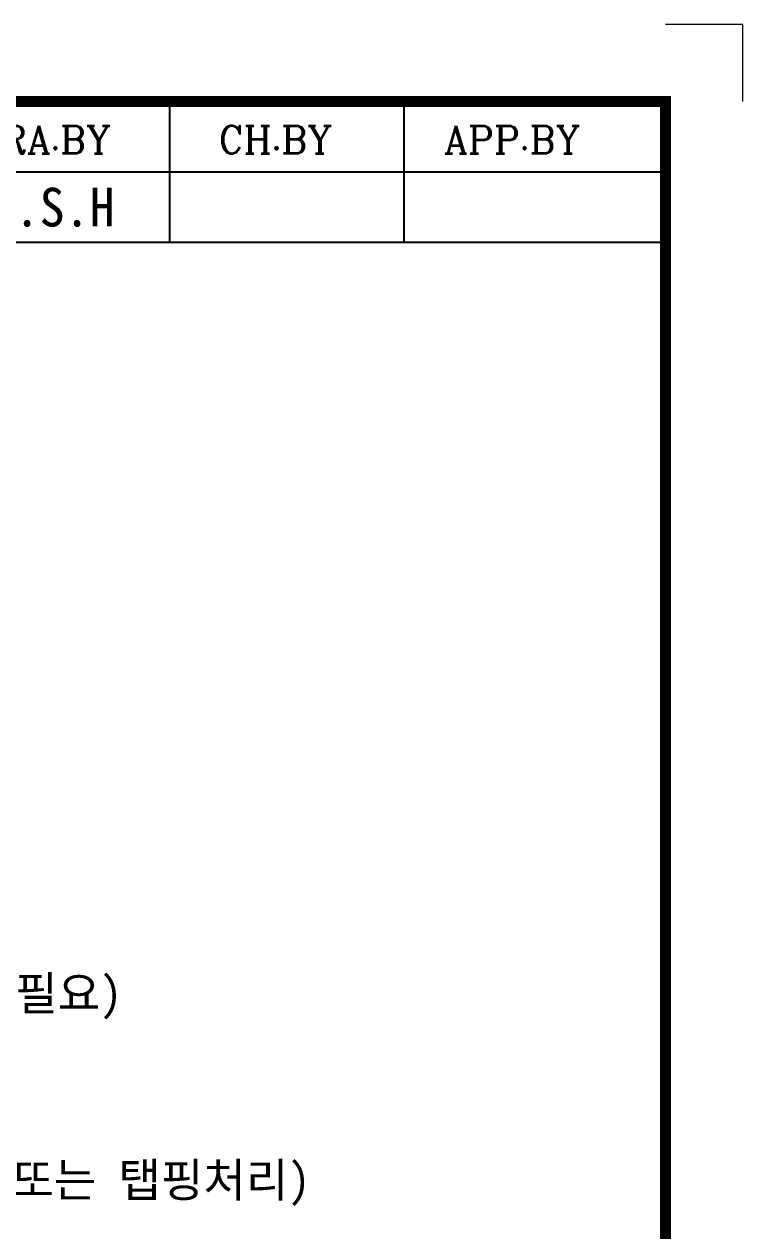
# Model space of a CAD drawing. Header units: millimetres. Extents: x 24815 to 37207, y -9299 to 5469.
# Drawn here: x 32990 to 33873, y 3987 to 5469 of the extents above; entities that cross this region are included whole.
import ezdxf
from ezdxf.enums import TextEntityAlignment as Align

# ---------------------------------------------------------------- set-up
doc = ezdxf.new("R2010")
doc.units = ezdxf.units.MM
doc.layers.add('FORMAT-1', color=7, linetype='Continuous')
doc.styles.add('HAN', font='')
doc.styles.add('RC', font='ROMANC.SHX')
doc.styles.get('HAN').set_extended_font_data('GulimChe')

# ---------------------------------------------------------------- blocks, each defined once
blk = doc.blocks.new('re3')
at = {"color": 180}
for p, q in [((123.487, -4.55), (123.487, 0)), ((138.644, -4.55), (138.644, 0)), ((0, -4.55), (155.534, -4.55))]:
    blk.add_line(p, q, dxfattribs=at)
at = {"color": 2, "style": 'RC', "oblique": 15}
blk.add_attdef('-1', text='', height=1.56, dxfattribs=at).set_placement((9.369, -1.66), align=Align.MIDDLE_LEFT)
at = {"color": 2, "style": 'HAN'}
for tag, p in [('REV.-DATE', (21.358, -2.275)), ('DRA.BY', (115.87, -2.275)), ('CH.BY', (131.065, -2.275)), ('APP.BY', (147.089, -2.275))]:
    blk.add_attdef(tag, text='', height=2.5, dxfattribs=at).set_placement(p, align=Align.MIDDLE_CENTER)
blk.add_attdef('DESCRIPTION-OF-REVISION', text='', height=2.5, dxfattribs=at).set_placement((31.613, -2.275), align=Align.MIDDLE_LEFT)
at = {"color": 2, "style": 'RC', "oblique": 15}
blk.add_attdef('REV.NO', text='', height=1.56, dxfattribs=at).set_placement((6.588, -2.557), align=Align.MIDDLE_CENTER)
blk = doc.blocks.new('format-3')
at = {"color": 3, "lineweight": 9}
for p in [(414.5, 291.3), (419.5, 286.3)]:
    blk.add_line(p, (419.5, 291.3), dxfattribs=at)
at = {"color": 180}
for p, q in [((382.452, 281.75), (382.452, 286.3)), ((397.61, 281.75), (397.61, 286.3)), ((258.966, 281.75), (414.5, 281.75))]:
    blk.add_line(p, q, dxfattribs=at)
at = {"layer": 'FORMAT-1', "const_width": 0.7}
blk.add_lwpolyline([(13, 5), (13, 286.3), (414.5, 286.3), (414.5, 5)], close=True, dxfattribs=at)
at = {"color": 2, "style": 'RC'}
for s, p in [('DRA.BY', (369.832, 282.939)), ('CH.BY', (385.592, 282.939)), ('APP.BY', (400.184, 282.939))]:
    blk.add_text(s, height=1.7875, dxfattribs=at).set_placement(p)
at = {"style": 'HAN'}
for tag, height, p in [('MODEL-NAME', 3, (386.095, 31.525)), ('SCALE', 2.7, (320.808, 26.294)), ('PART-NAME', 3, (386.095, 26.294)), ('PART-NO', 3, (386.095, 21.014)), ('DRA-BY', 3, (260.72, 19.442)), ('CH-BY', 3, (277.209, 19.442)), ('APP-BY', 3, (293.697, 19.442)), ('관련업체', 3, (333.523, 9.263)), ('DRA-DATE', 2.5, (260.72, 7.475)), ('CH-DATE', 2.5, (277.209, 7.475)), ('APP-DATE', 2.5, (293.697, 7.475))]:
    blk.add_attdef(tag, text='', height=height, dxfattribs=at).set_placement(p, align=Align.MIDDLE_CENTER)

msp = doc.modelspace()

# ---------------------------------------------------------------- block references
at = {"xscale": 19, "yscale": 19, "zscale": 19}
msp.add_blockref('format-3', (25902.7, -65.71), dxfattribs=at)
ref = msp.add_blockref('re3', (30823.05, 5287.54), dxfattribs=dict(xscale=19, yscale=19, zscale=19))
ref.add_attrib('DRA.BY', 'K.S.H', dxfattribs={"color": 2, "height": 47.5, "style": 'HAN'}).set_placement((33024.583, 5244.315), align=Align.MIDDLE_CENTER)

# ---------------------------------------------------------------- texts
at = {"color": 2, "style": 'HAN'}
for s, p in [('5.케이스 BASE 및 상부,모서리부위는 무게를 고려한 제작 바람(덧살 or 보강이 필요)', (31030.144, 4257.959)), ('8.도장시 스터드 볼트 및 팸너트 부위 마스킹처리(도장 후 나사부 페인트 제거 또는 탭핑처리)', (31030.144, 4028.905))]:
    msp.add_text(s, height=41.64048, dxfattribs=at).set_placement(p)

doc.saveas('drawing.dxf')
